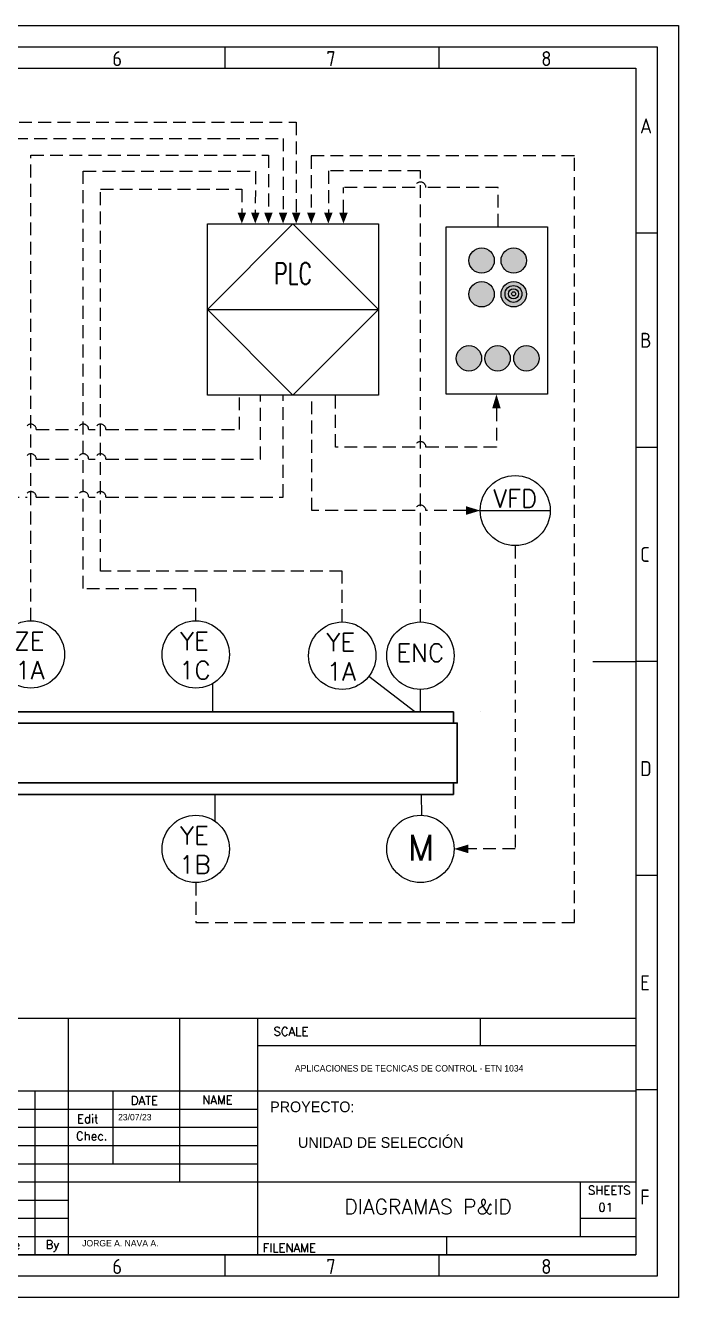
# Model space of a CAD drawing. Header units: millimetres. Extents: x 0 to 420, y 0 to 297.
# Drawn here: x 267.4 to 420, y 0 to 297 of the extents above; entities that cross this region are included whole.
import ezdxf
from ezdxf.enums import TextEntityAlignment as Align

# ---------------------------------------------------------------- set-up
doc = ezdxf.new("R2010")
doc.units = ezdxf.units.MM
doc.header["$LTSCALE"] = 6
doc.linetypes.add('DASHED', pattern=[0.75, 0.5, -0.25])
for name, color, linetype in [('025', 1, 'Continuous'), ('035', 5, 'Continuous'), ('07', 7, 'Continuous'), ('SYMS', 7, 'Continuous'), ('TAGS', 7, 'Continuous')]:
    doc.layers.add(name, color=color, linetype=linetype)
doc.layers.add('SEÑAL ELECTRICA', color=3, linetype='DASHED', lineweight=0)
doc.layers.add('SEÑAL ELECTRICA OUT', color=1, linetype='DASHED', lineweight=0)
doc.styles.add('ISO Proportional', font='isocp.shx')
doc.styles.add('WD', font='romans.shx')

# ---------------------------------------------------------------- blocks, each defined once
blk = doc.blocks.new('IEC_border_a3')
at = {"layer": '035'}
for p, q in [((314, 292), (314, 287)), ((364, 292), (364, 287)), ((414.97, 248.54), (409.98, 248.54)), ((414.98, 198.5), (410, 198.5)), ((414.98, 148.5), (410, 148.5)), ((414.98, 98.5), (410, 98.5)), ((415, 48.46), (410.02, 48.46)), ((314, 10), (314, 5)), ((364, 10), (364, 5))]:
    blk.add_line(p, q, dxfattribs=at)
for points in [[(0, 297), (420, 297), (420, 0), (0, 0)], [(18, 287), (410, 287), (410, 10), (18, 10)]]:
    blk.add_lwpolyline(points, close=True, dxfattribs=at)
at = {"layer": '07'}
blk.add_line((400, 148.5), (410, 148.5), dxfattribs=at)
blk.add_lwpolyline([(13, 292), (415, 292), (415, 5), (13, 5)], close=True, dxfattribs=at)
at = {"layer": '035', "style": 'ISO Proportional'}
for s, p in [('6', (287.69, 287.5)), ('7', (337.67, 287.5)), ('8', (387.92, 287.5)), ('A', (410.98, 271.79)), ('B', (411, 221.75)), ('C', (411, 171.75)), ('D', (411, 121.75)), ('E', (411.02, 71.72)), ('F', (411.02, 21.72)), ('6', (287.69, 5.5)), ('7', (337.67, 5.5)), ('8', (387.92, 5.5))]:
    blk.add_text(s, height=3.5, dxfattribs=at).set_placement(p)
blk = doc.blocks.new('IEC_tblock_a3')
at = {"layer": '035'}
for p, q in [((-106.6, 55.25), (-106.6, 17)), ((-36.4, 55.25), (-36.4, 48.88)), ((-88.4, 48.88), (0, 48.88)), ((-179.4, 38.25), (-179.4, 0)), ((-153.4, 38.25), (-153.4, 0)), ((-140.4, 38.25), (-140.4, 0)), ((-122.2, 38.25), (-122.2, 21.25)), ((-187.2, 34), (-88.4, 34)), ((-187.2, 29.75), (-88.4, 29.75)), ((-187.2, 25.5), (-88.4, 25.5)), ((-187.2, 21.25), (-88.4, 21.25)), ((-187.2, 17), (-132.6, 17)), ((-187.2, 12.75), (-132.6, 12.75)), ((-187.2, 8.5), (-132.6, 8.5)), ((-13, 8.5), (0, 8.5)), ((-187.2, 4.25), (0, 4.25)), ((-44.2, 4.25), (-44.2, 0))]:
    blk.add_line(p, q, dxfattribs=at)
at = {"layer": '07'}
for p, q in [((-187.2, 55.25), (-187.2, 0)), ((-187.2, 55.25), (0, 55.25)), ((-132.6, 55.25), (-132.6, 0)), ((-88.4, 55.25), (-88.4, 0)), ((0, 55.25), (0, 0)), ((-187.2, 38.25), (0, 38.25)), ((-132.6, 17), (0, 17)), ((-13, 17), (-13, 4.25)), ((-187.2, 0), (0, 0))]:
    blk.add_line(p, q, dxfattribs=at)
at = {"style": 'WD'}
for tag, p in [('SCALE', (-69.88, 51.07)), ('SH', (-8.74, 10.06)), ('FILENAME', (-68.15, 0.8))]:
    blk.add_attdef(tag, p, '', height=2, dxfattribs=at)
for tag, height, p in [('EDDATE', 2, (-114.97, 30.8)), ('EDBY', 2, (-98.02, 30.86)), ('PROJDESC', 5, (-45.9, 29.2)), ('CKDATE', 2, (-114.85, 26.58)), ('CKBY', 2, (-97.88, 26.3)), ('DWGDESC', 5, (-44.85, 19.72)), ('DWGNO', 3.5, (-48.54, 9.46))]:
    blk.add_attdef(tag, text='', height=height, dxfattribs=at).set_placement(p, align=Align.CENTER)
at = {"style": 'WD', "flags": 1}
blk.add_attdef('WD_TB', (-120.95, 11.91), '', height=2, dxfattribs=at)
at = {"layer": '025', "style": 'WD'}
for s, p in [('SCALE', (-80.57, 51.13)), ('NAME', (-97.74, 35.14)), ('No:', (-183.81, 1.19)), ('Revision', (-166.53, 1.47)), ('Date', (-146.79, 1.28)), ('By', (-136.33, 1.37))]:
    blk.add_text(s, height=2, dxfattribs=at).set_placement(p, align=Align.CENTER)
for s, p in [('DATE', (-118, 35)), ('Edit', (-130.55, 30.72)), ('Chec.', (-130.82, 26.72)), ('SHEETS', (-11.17, 14.05)), ('FILENAME', (-87.18, 0.61))]:
    blk.add_text(s, height=2, dxfattribs=at).set_placement(p)
blk = doc.blocks.new('HIN1_FIELD_MOUNT')
at = {"ltscale": 3.2258}
blk.add_circle((0, 0), 0.5, dxfattribs=at)
at = {"style": 'WD', "width": 0.7}
for tag, height, p in [('INST', 0.125, (-0.454, 0.471)), ('LOC', 0.125, (-0.454, 0.309)), ('TERM01', 0.0625, (-0.524, 0.018))]:
    blk.add_attdef(tag, text='', height=height, dxfattribs=at).set_placement(p, align=Align.RIGHT)
for tag, p, height in [('TERM04', (0.021, 0.531), 0.0625), ('X2TERM04', (0, 0.5), 0.005), ('X4TERM01', (-0.5, 0), 0.005), ('X1TERM03', (0.5, 0), 0.005), ('TERM03', (0.522, 0.018), 0.0625), ('RATING1', (0.513, -0.159), 0.125), ('DESC1', (0.513, -0.318), 0.125), ('X8TERM02', (0, -0.5), 0.005), ('TERM02', (0.023, -0.581), 0.0625), ('DESC2', (0.513, -0.508), 0.125), ('DESC3', (0.513, -0.688), 0.125), ('WDTAGALT', (0.513, -0.863), 0.125)]:
    blk.add_attdef(tag, p, '', height=height, dxfattribs=at)
blk.add_attdef('XREF', text='', height=0.0625, rotation=0.0625, dxfattribs=at).set_placement((0.546, 0.412), align=Align.TOP_CENTER)
for tag, p in [('TAG1_PART1', (0, 0.147)), ('TAG1_PART2', (0, -0.26))]:
    blk.add_attdef(tag, text='', height=0.125, dxfattribs=at).set_placement(p, align=Align.CENTER)
at = {"style": 'WD', "width": 0.7, "flags": 1}
for tag, p in [('WDTYPE', (-0.535, -0.17)), ('CAT', (-0.546, -0.253)), ('MFG', (-0.544, -0.28)), ('FAMILY', (-0.537, -0.223)), ('ASSYCODE', (-0.525, -0.306))]:
    blk.add_attdef(tag, text='', height=0.01, dxfattribs=at).set_placement(p, align=Align.CENTER)
blk = doc.blocks.new('HIN1_INFRONT_MAIN')
at = {"ltscale": 0.127}
blk.add_line((-0.5, 0), (0.5, 0), dxfattribs=at)
at = {"ltscale": 3.2258}
blk.add_circle((0, 0), 0.5, dxfattribs=at)
at = {"style": 'WD', "width": 0.7}
for tag, height, p in [('INST', 0.125, (-0.481, 0.455)), ('LOC', 0.125, (-0.481, 0.293)), ('TERM01', 0.0625, (-0.524, 0.018))]:
    blk.add_attdef(tag, text='', height=height, dxfattribs=at).set_placement(p, align=Align.RIGHT)
for tag, p, height in [('TERM04', (0.021, 0.531), 0.0625), ('X2TERM04', (0, 0.5), 0.005), ('X4TERM01', (-0.5, 0), 0.005), ('X1TERM03', (0.5, 0), 0.005), ('TERM03', (0.522, 0.018), 0.0625), ('RATING1', (0.513, -0.162), 0.125), ('DESC1', (0.513, -0.321), 0.125), ('X8TERM02', (0, -0.5), 0.005), ('TERM02', (0.023, -0.581), 0.0625), ('DESC2', (0.513, -0.51), 0.125), ('DESC3', (0.513, -0.691), 0.125), ('WDTAGALT', (0.513, -0.866), 0.125)]:
    blk.add_attdef(tag, p, '', height=height, dxfattribs=at)
blk.add_attdef('XREF', text='', height=0.0625, rotation=0.0625, dxfattribs=at).set_placement((0.546, 0.412), align=Align.TOP_CENTER)
for tag, p in [('TAG1_PART1', (0, 0.147)), ('TAG1_PART2', (0, -0.26))]:
    blk.add_attdef(tag, text='', height=0.125, dxfattribs=at).set_placement(p, align=Align.CENTER)
at = {"style": 'WD', "width": 0.7, "flags": 1}
for tag, p in [('WDTYPE', (-0.535, -0.17)), ('CAT', (-0.546, -0.253)), ('MFG', (-0.544, -0.28)), ('FAMILY', (-0.537, -0.223)), ('ASSYCODE', (-0.525, -0.306))]:
    blk.add_attdef(tag, text='', height=0.01, dxfattribs=at).set_placement(p, align=Align.CENTER)
blk = doc.blocks.new('HIN1_INFRONT_MAIN_PLC')
for p, q in [((-0.5, -0.5), (-0.5, 0.5)), ((-0.5, 0.5), (0.5, 0.5)), ((0.5, 0.5), (0.5, -0.5)), ((0.5, -0.5), (-0.5, -0.5))]:
    blk.add_line(p, q)
at = {"ltscale": 0.127}
blk.add_line((-0.5, 0), (0.5, 0), dxfattribs=at)
at = {"ltscale": 25.4, "flags": 128}
blk.add_lwpolyline([(0, 0.5), (-0.5, 0), (0, -0.5), (0.5, 0)], close=True, dxfattribs=at)
at = {"ltscale": 3.2258, "flags": 128}
blk.add_lwpolyline([(0, 0.5), (-0.5, 0), (0, -0.5), (0.5, 0)], close=True, dxfattribs=at)
blk.add_lwpolyline([(0, 0.5), (-0.5, 0), (0, -0.5), (0.5, 0)], close=True, dxfattribs=at)
at = {"style": 'WD', "width": 0.7}
for tag, height, p in [('INST', 0.125, (-0.5816, 0.4156)), ('LOC', 0.125, (-0.5816, 0.254)), ('TERM01', 0.0625, (-0.5242, 0.0184))]:
    blk.add_attdef(tag, text='', height=height, dxfattribs=at).set_placement(p, align=Align.RIGHT)
for tag, p, height in [('TERM04', (0.0207, 0.5306), 0.0625), ('X2TERM04', (0, 0.5), 0.005), ('TERM03', (0.5222, 0.0184), 0.0625), ('X4TERM01', (-0.5, 0), 0.005), ('X1TERM03', (0.5, 0), 0.005), ('RATING1', (0.5485, -0.1677), 0.125), ('DESC1', (0.5485, -0.3266), 0.125), ('DESC2', (0.5485, -0.5165), 0.125), ('X8TERM02', (0, -0.5), 0.005), ('TERM02', (0.0233, -0.5809), 0.0625), ('DESC3', (0.5485, -0.6975), 0.125), ('WDTAGALT', (0.5485, -0.8716), 0.125)]:
    blk.add_attdef(tag, p, '', height=height, dxfattribs=at)
blk.add_attdef('XREF', text='', height=0.0625, rotation=0.0625, dxfattribs=at).set_placement((0.6297, 0.3767), align=Align.TOP_CENTER)
for tag, p in [('TAG1_PART1', (0, 0.147)), ('TAG1_PART2', (0, -0.2602))]:
    blk.add_attdef(tag, text='', height=0.125, dxfattribs=at).set_placement(p, align=Align.CENTER)
at = {"style": 'WD', "width": 0.7, "flags": 1}
for tag, p in [('WDTYPE', (-0.5767, -0.1697)), ('FAMILY', (-0.5789, -0.2227)), ('CAT', (-0.5871, -0.2531)), ('MFG', (-0.5859, -0.2796)), ('ASSYCODE', (-0.5662, -0.3061))]:
    blk.add_attdef(tag, text='', height=0.01, dxfattribs=at).set_placement(p, align=Align.CENTER)

msp = doc.modelspace()

# ---------------------------------------------------------------- hatches: boundary and pattern name
at = {"lineweight": 20}
h = msp.add_hatch(color=3, dxfattribs=at)
h.dxf.hatch_style = 1
h.paths.add_polyline_path([(371.02, 242.11, 1), (376.94, 242.11, 1)])
h = msp.add_hatch(color=1, dxfattribs=at)
h.dxf.hatch_style = 1
h.paths.add_polyline_path([(378.51, 242.11, 1), (384.43, 242.11, 1)])
at = {"lineweight": 20, "true_color": 0x939598}
h = msp.add_hatch(color=252, dxfattribs=at)
h.dxf.hatch_style = 1
h.paths.add_polyline_path([(376.94, 234.24, 1), (371.02, 234.24, 1)])
at = {"lineweight": 20, "true_color": 0x000000}
h = msp.add_hatch(color=18, dxfattribs=at)
h.dxf.hatch_style = 1
h.paths.add_polyline_path([(376.71, 235.37), (371.68, 232.36), (371.22, 233.13), (376.25, 236.15)])
at = {"lineweight": 20}
h = msp.add_hatch(color=256, dxfattribs=at)
h.dxf.hatch_style = 1
h.set_gradient(color1=(237, 31, 36), color2=(255, 0, 0), name='SPHERICAL')
h.paths.add_polyline_path([(378.51, 234.24, 1), (384.43, 234.24, 1)])
h = msp.add_hatch(color=256, dxfattribs=at)
h.dxf.hatch_style = 1
h.set_gradient(color1=(255, 0, 0), color2=(153, 27, 30), name='INVSPHERICAL')
edge = h.paths.add_edge_path()
edge.add_arc((371.02, 219.28), 2.96, 0, 360)
h = msp.add_hatch(color=256, dxfattribs=at)
h.dxf.hatch_style = 1
h.set_gradient(color1=(0, 255, 0), color2=(19, 103, 52), name='INVSPHERICAL')
edge = h.paths.add_edge_path()
edge.add_arc((377.72, 219.28), 2.96, 0, 360)
h = msp.add_hatch(color=256, dxfattribs=at)
h.dxf.hatch_style = 1
h.set_gradient(color1=(255, 255, 0), color2=(205, 105, 40), name='INVSPHERICAL')
edge = h.paths.add_edge_path()
edge.add_arc((384.43, 219.28), 2.96, 0, 360)

# ---------------------------------------------------------------- linework, layer by layer
for p, q in [((311.1, 143.31), (311.1, 136.73)), ((347.64, 145.06), (358.34, 136.81)), ((359.65, 142.01), (359.65, 136.81)), ((311.68, 111.19), (311.68, 117.46)), ((359.99, 112.64), (359.9, 117.41))]:
    msp.add_line(p, q, dxfattribs=at)
at = {"linetype": 'ByBlock', "lineweight": 30}
for p, q in [((38.15, 136.73), (367.43, 136.73)), ((367.43, 136.73), (367.43, 134.12)), ((367.43, 120.17), (367.43, 117.46)), ((367.43, 117.46), (255.86, 117.46))]:
    msp.add_line(p, q, dxfattribs=at)
at = {"color": 3, "lineweight": 20}
for points in [[(317.95, 253.31, 2, 0, 0), (317.95, 250.75, 0, 0, 0)], [(321.09, 253.31, 2, 0, 0), (321.09, 250.75, 0, 0, 0)], [(324.16, 253.31, 2, 0, 0), (324.17, 250.75, 0, 0, 0)], [(327.58, 253.31, 2, 0, 0), (327.58, 250.75, 0, 0, 0)], [(330.65, 253.31, 2, 0, 0), (330.65, 250.75, 0, 0, 0)], [(334.18, 253.31, 2, 0, 0), (334.18, 250.75, 0, 0, 0)], [(338.16, 253.31, 2, 0, 0), (338.16, 250.75, 0, 0, 0)], [(341.7, 253.31, 2, 0, 0), (341.7, 250.75, 0, 0, 0)]]:
    msp.add_lwpolyline(points, format="xyseb", dxfattribs=at)
at = {"lineweight": 20}
msp.add_lwpolyline([(365.7, 249.98), (389.36, 249.98), (389.36, 210.88), (365.7, 210.88)], close=True, dxfattribs=at)
at = {"color": 1, "lineweight": 20}
for points in [[(377.44, 207.58, 2, 0, 0), (377.44, 210.88, 0, 0, 0)], [(370.35, 183.74, 2, 0, 0), (373.64, 183.74, 0, 0, 0)], [(370.85, 104.75, 2, 0, 0), (367.56, 104.75, 0, 0, 0)]]:
    msp.add_lwpolyline(points, format="xyseb", dxfattribs=at)
msp.add_lwpolyline([(373.64, 151.29, 0, 0, 0), (373.64, 140.35, 1.7, 0, 0), (373.63, 136.73, 0, 0, 0)], format="xyseb")
at = {"linetype": 'ByBlock', "lineweight": 30}
msp.add_lwpolyline([(37.24, 134.12), (368.27, 134.12), (368.27, 120.17), (37.24, 120.17)], close=True, dxfattribs=at)
at = {"lineweight": 20}
for centre, radius in [((373.98, 242.11), 2.96), ((381.47, 242.11), 2.96), ((373.98, 234.24), 2.96), ((381.47, 234.24), 2.96), ((381.41, 234.31), 1.97), ((381.44, 234.34), 1.19), ((381.44, 234.34), 0.476), ((371.02, 219.28), 2.96), ((377.72, 219.28), 2.96), ((384.43, 219.28), 2.96)]:
    msp.add_circle(centre, radius, dxfattribs=at)
at = {"layer": 'SEÑAL ELECTRICA', "lineweight": 20}
for p, q in [((261.39, 274.42), (330.65, 274.42)), ((330.65, 274.42), (330.65, 253.31)), ((264.95, 270.64), (327.58, 270.64)), ((327.58, 270.64), (327.58, 253.31)), ((268.65, 158), (268.65, 266.74)), ((268.65, 266.74), (324.16, 266.74)), ((324.16, 266.74), (324.16, 253.31)), ((395.65, 266.53), (334.18, 266.53)), ((334.18, 266.53), (334.18, 253.31)), ((395.65, 87.57), (395.65, 266.53)), ((280.89, 165.51), (280.89, 262.97)), ((280.89, 262.97), (321.11, 262.97)), ((321.11, 262.97), (321.09, 253.31)), ((338.18, 263.03), (338.16, 253.31)), ((359.69, 263.03), (338.18, 263.03)), ((359.69, 157.73), (359.69, 263.03)), ((284.93, 169.57), (284.93, 258.77)), ((284.93, 258.77), (317.98, 258.77)), ((317.98, 258.77), (317.98, 253.31)), ((358.42, 259.17), (341.7, 259.17)), ((341.7, 253.31), (341.7, 259.17)), ((377.88, 259.17), (360.96, 259.17)), ((377.88, 249.98), (377.88, 259.17)), ((341.41, 169.57), (284.93, 169.57)), ((341.41, 157.73), (341.41, 169.57)), ((307.19, 165.48), (280.89, 165.48)), ((307.19, 158), (307.19, 165.48)), ((307.19, 96.88), (307.19, 87.57)), ((307.19, 87.57), (395.65, 87.57))]:
    msp.add_line(p, q, dxfattribs=at)
msp.add_arc((359.69, 259.17), 1.27, 0, 180, dxfattribs=at)
at = {"layer": 'SEÑAL ELECTRICA OUT', "lineweight": 20}
for p, q in [((317.39, 202.65), (317.39, 210.69)), ((322.32, 195.72), (322.32, 210.69)), ((327.64, 186.89), (327.64, 210.69)), ((334.28, 183.74), (334.28, 210.69)), ((339.81, 198.56), (339.81, 210.69)), ((377.44, 207.58), (377.44, 198.56)), ((269.92, 202.65), (279.62, 202.65)), ((282.16, 202.65), (283.66, 202.65)), ((286.2, 202.65), (317.39, 202.65)), ((358.42, 198.56), (339.81, 198.56)), ((377.44, 198.56), (360.96, 198.56)), ((269.92, 195.72), (279.62, 195.72)), ((282.16, 195.72), (283.66, 195.72)), ((286.2, 195.72), (322.32, 195.72)), ((249.38, 186.89), (267.75, 186.89)), ((269.92, 186.89), (279.62, 186.89)), ((282.16, 186.89), (283.66, 186.89)), ((286.2, 186.89), (327.64, 186.89)), ((358.42, 183.74), (334.28, 183.74)), ((370.35, 183.74), (360.96, 183.74)), ((381.82, 175.57), (381.82, 104.75)), ((381.82, 104.75), (370.85, 104.75))]:
    msp.add_line(p, q, dxfattribs=at)
for centre in [(268.65, 202.65), (280.89, 202.65), (284.93, 202.65), (359.69, 198.56), (268.65, 195.72), (280.89, 195.72), (284.93, 195.72), (268.65, 186.89), (280.89, 186.89), (284.93, 186.89), (359.69, 183.74)]:
    msp.add_arc(centre, 1.27, 0, 180, dxfattribs=at)

# ---------------------------------------------------------------- block references
msp.add_blockref('IEC_border_a3', (0, 0))
ref = msp.add_blockref('IEC_tblock_a3', (410, 10))
ref.add_attrib('DWGNO', 'DIAGRAMAS P&ID', dxfattribs={"height": 3.5, "style": 'WD'}).set_placement((361.46, 19.46), align=Align.CENTER)
ref.add_attrib('SH', '01', (401.26, 20.06), dxfattribs={"height": 2, "style": 'WD'})
at = {"layer": 'SYMS'}
ref = msp.add_blockref('HIN1_INFRONT_MAIN_PLC', (329.9, 230.69), dxfattribs=dict(at, xscale=40, yscale=40, zscale=40))
ref.add_attrib('TAG1_PART1', 'PLC', dxfattribs={"layer": 'TAGS', "height": 5, "style": 'WD', "width": 0.7}).set_placement((329.9, 236.57), align=Align.CENTER)
ref = msp.add_blockref('HIN1_INFRONT_MAIN', (381.82, 183.74), dxfattribs=dict(at, xscale=16.35835507525189, yscale=16.35835507525189, zscale=16.35835507525189))
ref.add_attrib('TAG1_PART1', 'VFD', dxfattribs={"layer": 'TAGS', "height": 4.2, "style": 'WD'}).set_placement((381.82, 184.43), align=Align.CENTER)
ref = msp.add_blockref('HIN1_FIELD_MOUNT', (268.65, 150.14), dxfattribs=dict(at, xscale=15.73202331055199, yscale=15.73202331055199, zscale=15.73202331055199))
ref.add_attrib('TAG1_PART1', 'ZE', dxfattribs={"layer": 'TAGS', "height": 4.2, "style": 'WD'}).set_placement((268.3, 151.18), align=Align.CENTER)
ref.add_attrib('TAG1_PART2', '1A', dxfattribs={"layer": 'TAGS', "height": 4.2, "style": 'WD'}).set_placement((268.43, 144.36), align=Align.CENTER)
ref = msp.add_blockref('HIN1_FIELD_MOUNT', (307.19, 150.14), dxfattribs=dict(at, xscale=15.73202331055199, yscale=15.73202331055199, zscale=15.73202331055199))
ref.add_attrib('TAG1_PART1', 'YE', dxfattribs={"layer": 'TAGS', "height": 4.2, "style": 'WD'}).set_placement((306.85, 151.18), align=Align.CENTER)
ref.add_attrib('TAG1_PART2', '1C', dxfattribs={"layer": 'TAGS', "height": 4.2, "style": 'WD'}).set_placement((306.97, 144.36), align=Align.CENTER)
ref = msp.add_blockref('HIN1_FIELD_MOUNT', (341.41, 149.86), dxfattribs=dict(at, xscale=15.73202331055199, yscale=15.73202331055199, zscale=15.73202331055199))
ref.add_attrib('TAG1_PART1', 'YE', dxfattribs={"layer": 'TAGS', "height": 4.2, "style": 'WD'}).set_placement((341.06, 150.91), align=Align.CENTER)
ref.add_attrib('TAG1_PART2', '1A', dxfattribs={"layer": 'TAGS', "height": 4.2, "style": 'WD'}).set_placement((341.19, 144.08), align=Align.CENTER)
ref = msp.add_blockref('HIN1_FIELD_MOUNT', (359.69, 149.86), dxfattribs=dict(at, xscale=15.73202331055199, yscale=15.73202331055199, zscale=15.73202331055199))
ref.add_attrib('TAG1_PART1', 'ENC', dxfattribs={"layer": 'TAGS', "height": 4.2, "style": 'WD'}).set_placement((359.66, 148.46), align=Align.CENTER)
ref = msp.add_blockref('HIN1_FIELD_MOUNT', (307.19, 104.75), dxfattribs=dict(at, xscale=15.73202331055199, yscale=15.73202331055199, zscale=15.73202331055199))
ref.add_attrib('TAG1_PART1', 'YE', dxfattribs={"layer": 'TAGS', "height": 4.2, "style": 'WD'}).set_placement((306.85, 105.79), align=Align.CENTER)
ref.add_attrib('TAG1_PART2', '1B', dxfattribs={"layer": 'TAGS', "height": 4.2, "style": 'WD'}).set_placement((306.97, 98.97), align=Align.CENTER)
ref = msp.add_blockref('HIN1_FIELD_MOUNT', (359.69, 104.75), dxfattribs=dict(at, xscale=15.73202331055199, yscale=15.73202331055199, zscale=15.73202331055199))
ref.add_attrib('TAG1_PART1', 'M', dxfattribs={"layer": 'TAGS', "height": 6, "style": 'WD'}).set_placement((359.79, 102.03), align=Align.CENTER)

# ---------------------------------------------------------------- texts
at = {"attachment_point": 1}
for s, width, heights, insert, char_height in [('APLICACIONES DE TECNICAS DE CONTROL - ETN 1034', 71.879, [0], (330.35, 54.27), 1.5), ('PROYECTO:\\P    \\P       UNIDAD DE SELECCIÓN', 81.9987, [14.63], (324.57, 45.78), 2.5), ('23/07/23', 13.0311, [0], (289.03, 42.86), 1.5), ('JORGE A. NAVA A.', 23.2061, [0], (280.64, 13.44), 1.5)]:
    msp.add_mtext_dynamic_manual_height_columns(s, width=width, gutter_width=12.5, heights=heights, dxfattribs=dict(at, insert=insert, char_height=char_height))

doc.saveas('drawing.dxf')
